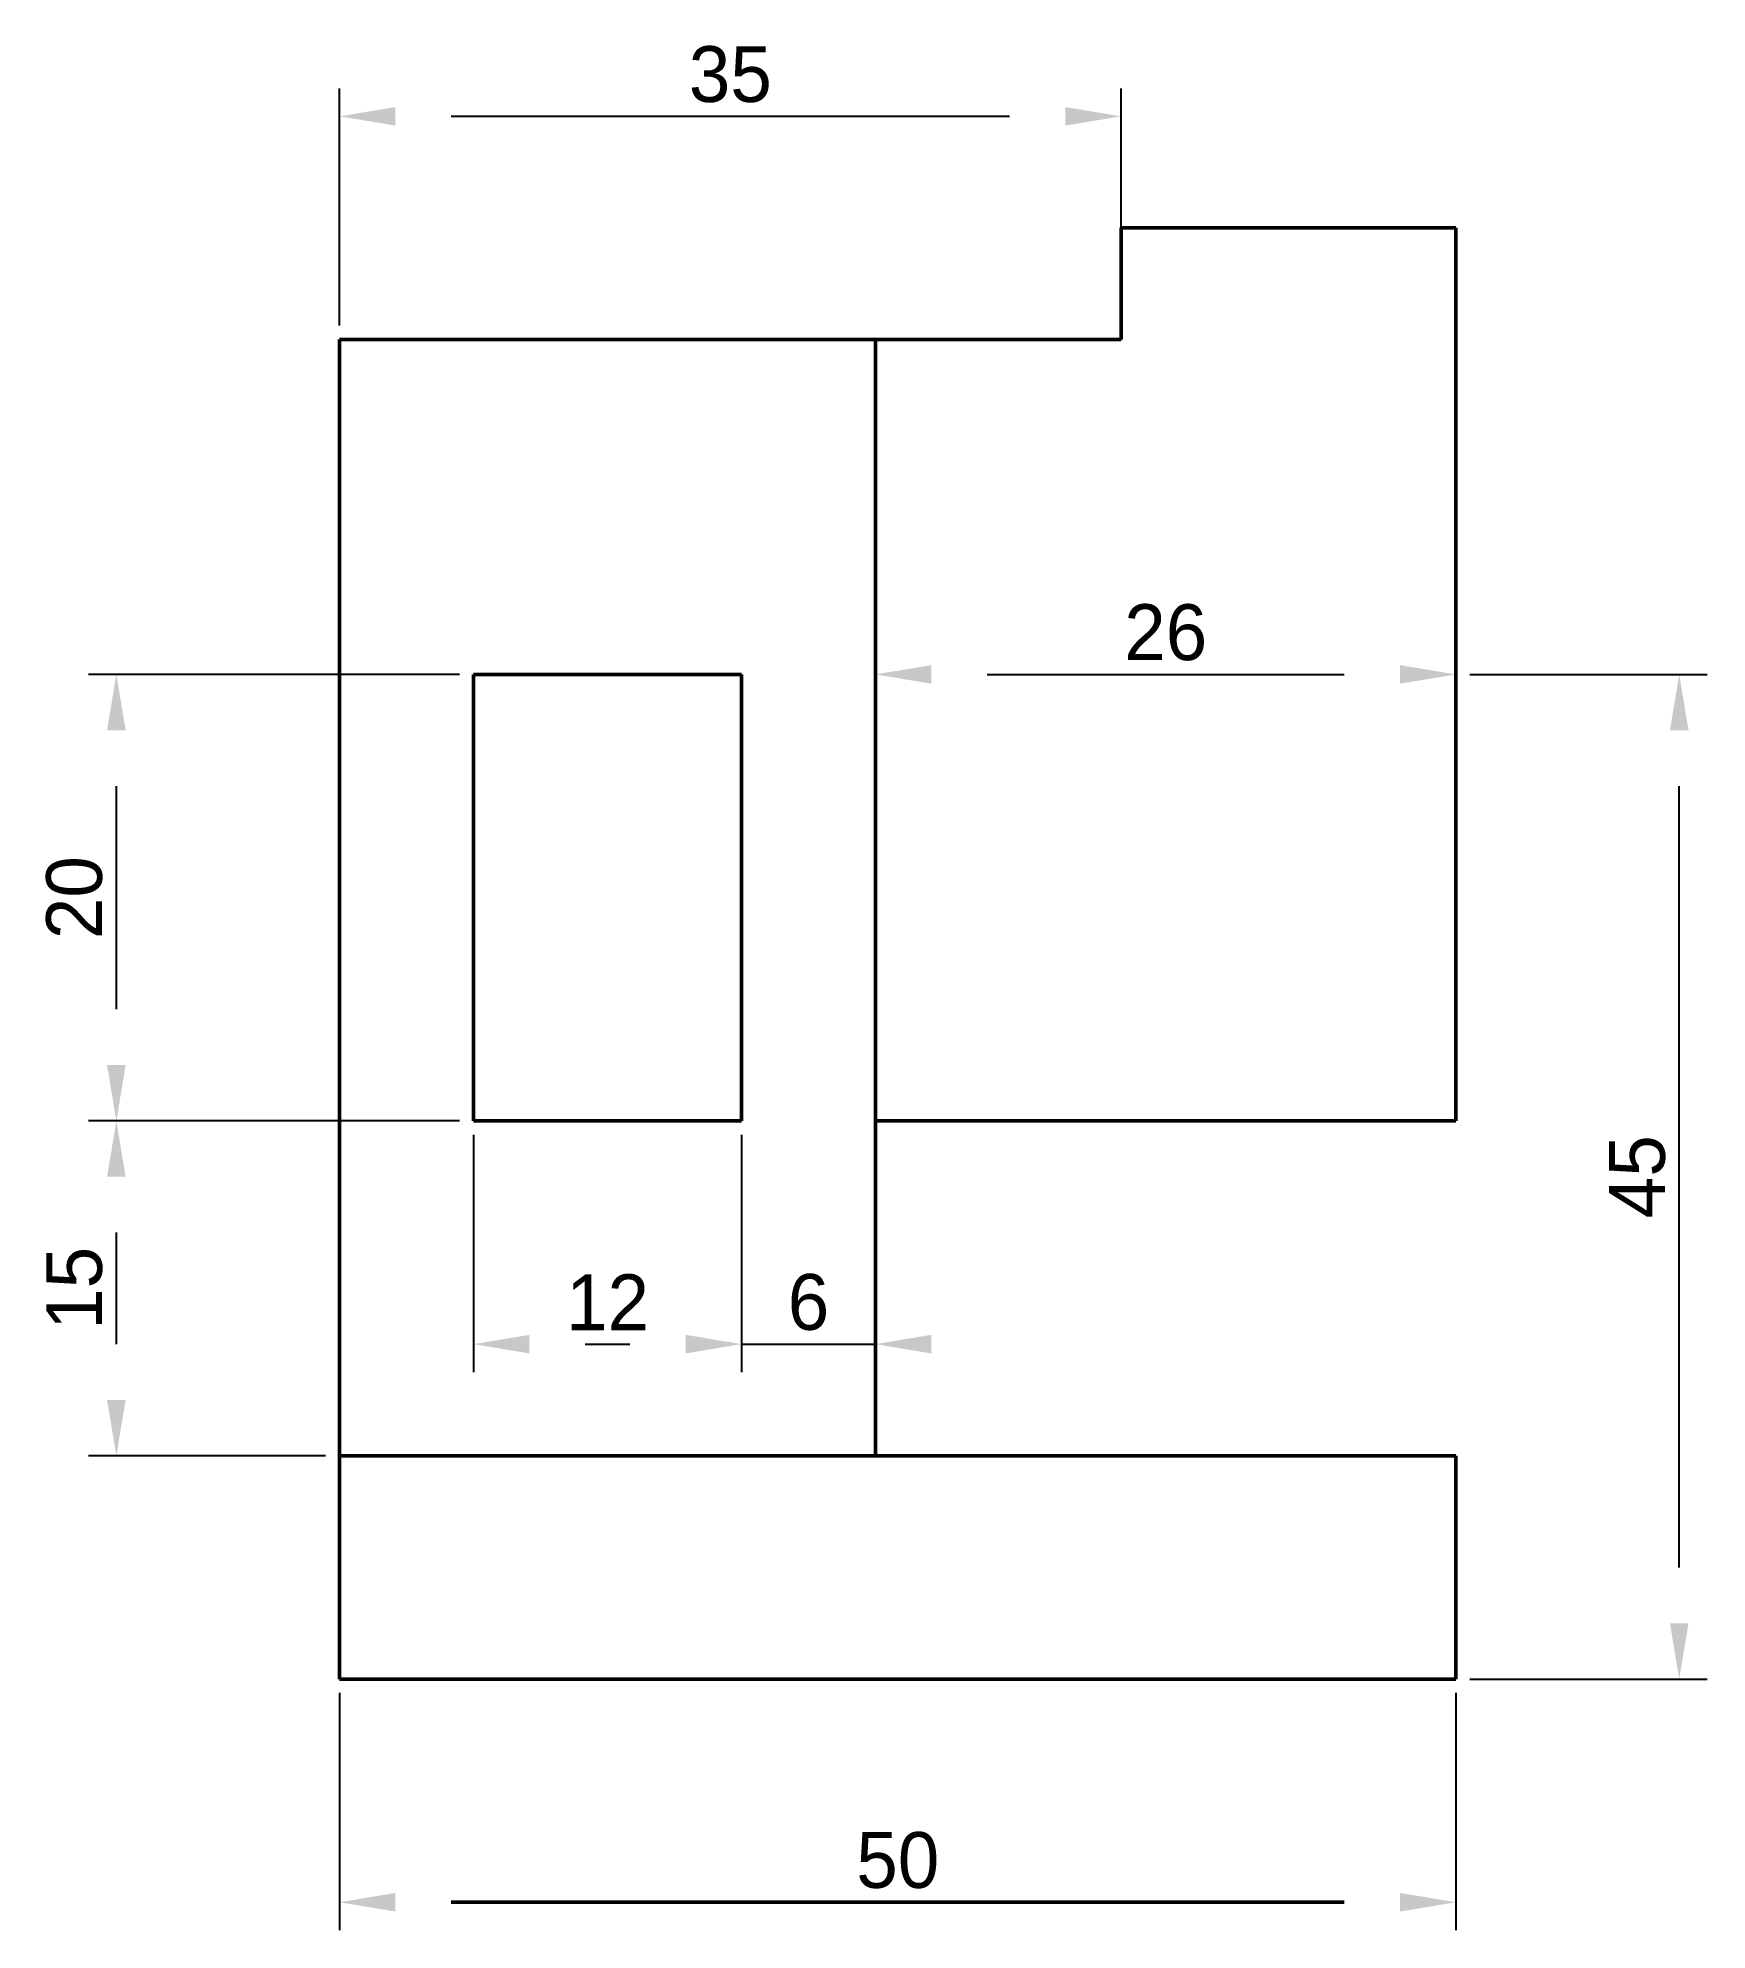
# Model space of a CAD drawing. Extents: x -13.5 to 61.2, y -11.2 to 73.5.
import ezdxf

# ---------------------------------------------------------------- set-up
doc = ezdxf.new("R2010")
doc.units = 0
doc.layers.get('0').update_dxf_attribs({"linetype": 'CONTINUOUS'})
doc.dimstyles.get("Standard").update_dxf_attribs({"dimtxt": 2.5, "dimasz": 2.5, "dimexe": 1.25, "dimexo": 0.625, "dimtad": 0, "dimtoh": 1, "dimzin": 1, "dimdsep": 46, "dimtxsty": 'Standard', "dimtsz": 2.5, "dimcen": 0.09, "dimadec": 0, "dimazin": 0, "dimtfac": 1, "dimtdec": 4, "dimtofl": 0, "dimtmove": 0, "dimatfit": 3, "dimfxl": 1, "dimtolj": 1, "dimtzin": 0, "dimarcsym": 0})

# ---------------------------------------------------------------- blocks, each defined once
blk = doc.blocks.new('*D1')
at = {"layer": '1', "color": 0, "linetype": 'ByBlock', "lineweight": -2}
for p, q in [((0, -0.625), (0, -11.25)), ((50, -0.625), (50, -11.25)), ((5, -10), (45, -10))]:
    blk.add_line(p, q, dxfattribs=at)
for points in [[(0, -10), (2.5, -9.584), (2.5, -10.416)], [(50, -10), (47.5, -10.416), (47.5, -9.584)]]:
    blk.add_solid(points, dxfattribs=at)
at = {"layer": '1', "color": 0, "linetype": 'CONTINUOUS', "lineweight": -2, "insert": (25, -8.125), "char_height": 2.5, "width": 3.05556, "attachment_point": 5}
blk.add_mtext('50', dxfattribs=at)
blk = doc.blocks.new('*D2')
at = {"layer": '1', "color": 0, "linetype": 'ByBlock', "lineweight": -2}
for p, q in [((5.375, 45), (-11.25, 45)), ((-10, 30), (-10, 40)), ((5.375, 25), (-11.25, 25))]:
    blk.add_line(p, q, dxfattribs=at)
for points in [[(-10, 45), (-9.584, 42.5), (-10.416, 42.5)], [(-10, 25), (-10.416, 27.5), (-9.584, 27.5)]]:
    blk.add_solid(points, dxfattribs=at)
at = {"layer": '1', "color": 0, "linetype": 'CONTINUOUS', "lineweight": -2, "insert": (-11.875, 35), "char_height": 2.5, "width": 3.05556, "attachment_point": 5, "rotation": 90}
blk.add_mtext('20', dxfattribs=at)
blk = doc.blocks.new('*D3')
at = {"layer": '1', "color": 0, "linetype": 'ByBlock', "lineweight": -2}
for p, q in [((6, 24.375), (6, 13.75)), ((18, 24.375), (18, 13.75)), ((11, 15), (13, 15))]:
    blk.add_line(p, q, dxfattribs=at)
for points in [[(6, 15), (8.5, 15.416), (8.5, 14.584)], [(18, 15), (15.5, 14.584), (15.5, 15.416)]]:
    blk.add_solid(points, dxfattribs=at)
at = {"layer": '1', "color": 0, "linetype": 'CONTINUOUS', "lineweight": -2, "insert": (12, 16.875), "char_height": 2.5, "width": 2.5, "attachment_point": 5}
blk.add_mtext('12', dxfattribs=at)
blk = doc.blocks.new('*D4')
at = {"layer": '1', "color": 0, "linetype": 'ByBlock', "lineweight": -2}
for p, q in [((-0.625, 25), (-11.25, 25)), ((-10, 15), (-10, 20)), ((-0.625, 10), (-11.25, 10))]:
    blk.add_line(p, q, dxfattribs=at)
for points in [[(-10, 25), (-9.584, 22.5), (-10.416, 22.5)], [(-10, 10), (-10.416, 12.5), (-9.584, 12.5)]]:
    blk.add_solid(points, dxfattribs=at)
at = {"layer": '1', "color": 0, "linetype": 'CONTINUOUS', "lineweight": -2, "insert": (-11.875, 17.5), "char_height": 2.5, "width": 2.5, "attachment_point": 5, "rotation": 90}
blk.add_mtext('15', dxfattribs=at)
blk = doc.blocks.new('*D5')
at = {"layer": '1', "color": 0, "linetype": 'ByBlock', "lineweight": -2}
for p, q in [((24, 45.625), (24, 46.25)), ((50, 45.625), (50, 46.25)), ((29, 45), (45, 45))]:
    blk.add_line(p, q, dxfattribs=at)
for points in [[(24, 45), (26.5, 45.416), (26.5, 44.584)], [(50, 45), (47.5, 44.584), (47.5, 45.416)]]:
    blk.add_solid(points, dxfattribs=at)
at = {"layer": '1', "color": 0, "linetype": 'CONTINUOUS', "lineweight": -2, "insert": (37, 46.875), "char_height": 2.5, "width": 3.05556, "attachment_point": 5}
blk.add_mtext('26', dxfattribs=at)
blk = doc.blocks.new('*D6')
at = {"layer": '1', "color": 0, "linetype": 'ByBlock', "lineweight": -2}
for p, q in [((50.625, 45), (61.25, 45)), ((60, 5), (60, 40)), ((50.625, 0), (61.25, 0))]:
    blk.add_line(p, q, dxfattribs=at)
for points in [[(60, 45), (60.416, 42.5), (59.584, 42.5)], [(60, 0), (59.584, 2.5), (60.416, 2.5)]]:
    blk.add_solid(points, dxfattribs=at)
at = {"layer": '1', "color": 0, "linetype": 'CONTINUOUS', "lineweight": -2, "insert": (58.125, 22.5), "char_height": 2.5, "width": 3.33333, "attachment_point": 5, "rotation": 90}
blk.add_mtext('45', dxfattribs=at)
blk = doc.blocks.new('*D7')
at = {"layer": '1', "color": 0, "linetype": 'ByBlock', "lineweight": -2}
for p, q in [((0, 60.625), (0, 71.25)), ((35, 60.625), (35, 71.25)), ((5, 70), (30, 70))]:
    blk.add_line(p, q, dxfattribs=at)
for points in [[(0, 70), (2.5, 70.416), (2.5, 69.584)], [(35, 70), (32.5, 69.584), (32.5, 70.416)]]:
    blk.add_solid(points, dxfattribs=at)
at = {"layer": '1', "color": 0, "linetype": 'CONTINUOUS', "lineweight": -2, "insert": (17.5, 71.875), "char_height": 2.5, "width": 3.05556, "attachment_point": 5}
blk.add_mtext('35', dxfattribs=at)
blk = doc.blocks.new('*D8')
at = {"layer": '1', "color": 0, "linetype": 'ByBlock', "lineweight": -2}
for p, q in [((18, 24.375), (18, 13.75)), ((24, 24.375), (24, 13.75)), ((18, 15), (24, 15))]:
    blk.add_line(p, q, dxfattribs=at)
for points in [[(18, 15), (15.5, 14.584), (15.5, 15.416)], [(24, 15), (26.5, 15.416), (26.5, 14.584)]]:
    blk.add_solid(points, dxfattribs=at)
at = {"layer": '1', "color": 0, "linetype": 'CONTINUOUS', "lineweight": -2, "insert": (21, 16.875), "char_height": 2.5, "width": 1.11111, "attachment_point": 5}
blk.add_mtext('6', dxfattribs=at)

msp = doc.modelspace()

# ---------------------------------------------------------------- linework, layer by layer
at = {"linetype": 'CONTINUOUS', "lineweight": 50}
for p, q in [((50, 65), (35, 65)), ((35, 65), (35, 60)), ((50, 25), (50, 65)), ((0, 60), (24, 60)), ((0, 10), (0, 60)), ((24, 60), (24, 10)), ((24, 60), (35, 60)), ((18, 45), (6, 45)), ((6, 45), (6, 25)), ((18, 25), (18, 45)), ((6, 25), (18, 25)), ((50, 25), (24, 25)), ((50, 10), (0, 10)), ((0, 10), (0, 0)), ((50, 0), (50, 10)), ((0, 0), (50, 0))]:
    msp.add_line(p, q, dxfattribs=at)
at = {"layer": '1', "color": 0, "linetype": 'CONTINUOUS', "lineweight": 50}
msp.add_line((5, -10), (45, -10), dxfattribs=at)

# ---------------------------------------------------------------- dimensions: what is measured, and where the dimension line sits
at = {"layer": '1'}
for base, p1, p2, picture, middle in [((35, 70), (0, 60), (35, 60), '*D7', (17.5, 71.875)), ((50, 45), (24, 45), (50, 45), '*D5', (37, 46.875)), ((18, 15), (6, 25), (18, 25), '*D3', (12, 16.875)), ((24, 15), (18, 25), (24, 25), '*D8', (21, 16.875)), ((50, -10), (0, 0), (50, 0), '*D1', (25, -8.125))]:
    dim = msp.add_linear_dim(base=base, p1=p1, p2=p2, dimstyle='Standard', dxfattribs=at)
    dim.commit()
    dim.dimension.update_dxf_attribs({"geometry": picture, "text_midpoint": middle})
for base, p1, p2, picture, middle in [((-10, 45), (6, 25), (6, 45), '*D2', (-11.875, 35)), ((60, 45), (50, 0), (50, 45), '*D6', (58.125, 22.5)), ((-10, 25), (0, 10), (0, 25), '*D4', (-11.875, 17.5))]:
    dim = msp.add_linear_dim(base=base, p1=p1, p2=p2, angle=90, dimstyle='Standard', dxfattribs=at)
    dim.commit()
    dim.dimension.update_dxf_attribs({"geometry": picture, "text_midpoint": middle})

doc.saveas('drawing.dxf')
